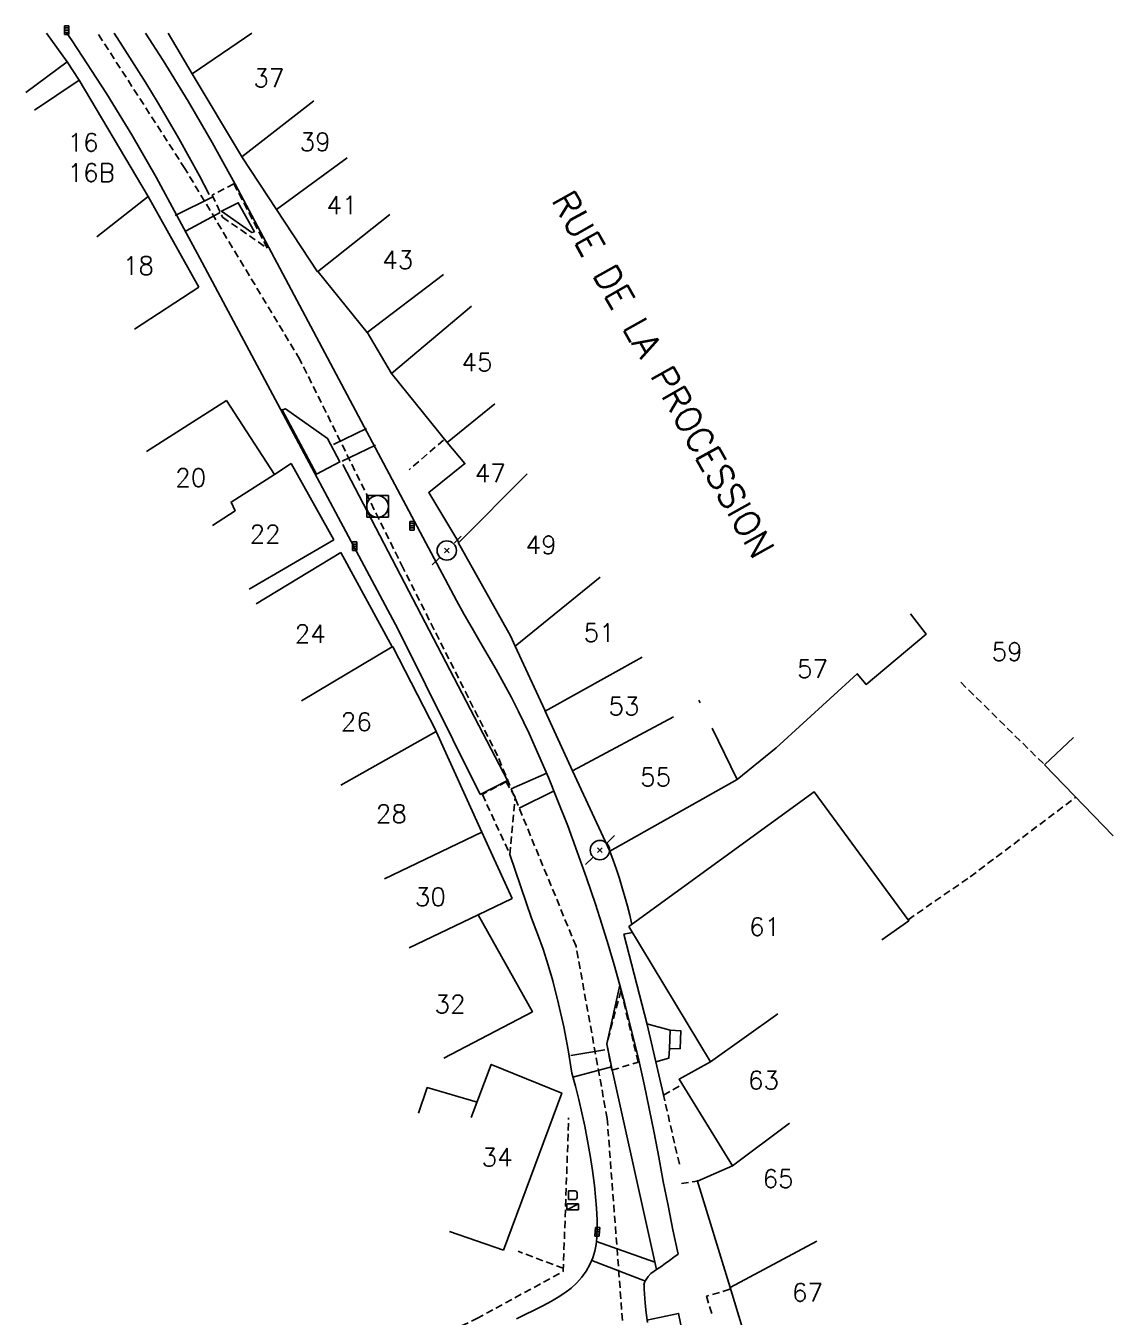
# Model space of a CAD drawing. Header units: millimetres. Extents: x 157999 to 159002, y 156999 to 158001.
# Drawn here: x 158850.3 to 158925.3, y 157911.4 to 158000.5 of the extents above; entities that cross this region are included whole.
import ezdxf
from ezdxf.enums import TextEntityAlignment as Align

# ---------------------------------------------------------------- set-up
doc = ezdxf.new("R2010")
doc.units = ezdxf.units.MM
doc.linetypes.add('DASHED', pattern=[0.75, 0.5, -0.25])
doc.layers.get('0').update_dxf_attribs({"linetype": 'CONTINUOUS'})
for name, color, linetype in [('W0001', 6, 'DASHED'), ('W0006', 2, 'CONTINUOUS'), ('W0008', 7, 'CONTINUOUS'), ('W0014', 7, 'CONTINUOUS'), ('W0015', 2, 'CONTINUOUS'), ('W0016', 2, 'CONTINUOUS'), ('W0017', 7, 'CONTINUOUS'), ('W0101', 7, 'CONTINUOUS'), ('W0104', 1, 'CONTINUOUS'), ('W0105', 7, 'CONTINUOUS'), ('W0112', 1, 'DASHED'), ('W0333', 7, 'CONTINUOUS'), ('W0401', 7, 'CONTINUOUS'), ('W0420', 7, 'CONTINUOUS'), ('W0438', 7, 'CONTINUOUS'), ('W0473', 7, 'CONTINUOUS'), ('W0989', 7, 'CONTINUOUS'), ('W0991', 7, 'CONTINUOUS'), ('W1102', 7, 'CONTINUOUS')]:
    doc.layers.add(name, color=color, linetype=linetype)
doc.styles.get("Standard").update_dxf_attribs({"font": 'romans.shx', "width": 0.85})

# ---------------------------------------------------------------- blocks, each defined once
blk = doc.blocks.new('T438')
for p, q in [((0.15, 1.1), (-0.3, 1.1)), ((-0.3, 1.1), (-0.3, 0.5)), ((0.3, 0.65), (0.3, 0.95)), ((-0.4, 0.2), (0.4, 0.2)), ((-0.4, -0.2), (-0.4, 0.2)), ((-0.3, 0.5), (0.15, 0.5)), ((0.4, 0.2), (0.4, -0.2))]:
    blk.add_line(p, q)
at = {"flags": 128}
for points in [[(-0.4, -0.2), (0.4, 0.2)], [(0.4, -0.2), (-0.4, -0.2)]]:
    blk.add_lwpolyline(points, dxfattribs=at)
for centre, major_axis, start_param, end_param in [((0.15, 0.95), (0.106, -0.106), 0.785398, 2.356194), ((0.15, 0.65), (0.106, 0.106), 3.926991, 5.497787)]:
    blk.add_ellipse(centre, major_axis=major_axis, ratio=1, start_param=start_param, end_param=end_param)
blk = doc.blocks.new('T401')
for p, q in [((-0.3, 0.3), (0, 0.3)), ((-0.3, -0.25), (-0.3, 0.3)), ((-0.3, 0.15), (0, 0.15)), ((-0.3, 0), (0, 0)), ((0, 0.3), (0, -0.25)), ((-0.3, -0.15), (0, -0.15)), ((-0.3, -0.25), (-0.3, -0.3)), ((-0.3, -0.3), (0, -0.3)), ((0, -0.3), (0, -0.25))]:
    blk.add_line(p, q)
blk = doc.blocks.new('T420')
for p, q in [((0.75, 0.75), (-0.75, 0.75)), ((-0.75, 0.75), (-0.75, -0.75)), ((0.75, 0.75), (0.75, -0.75)), ((0.75, -0.75), (-0.75, -0.75))]:
    blk.add_line(p, q)
blk.add_ellipse((0, 0), major_axis=(-0.53, 0.53), ratio=1, start_param=3.926991, end_param=10.210176)
blk = doc.blocks.new('T473')
for p, q in [((0.500001, 0.500001), (1.000002, 1.000002)), ((-0.166667, 0.166667), (0.166667, -0.166667)), ((-0.166667, -0.166667), (0.166667, 0.166667)), ((-1.000002, -1.000002), (-0.500001, -0.500001))]:
    blk.add_line(p, q)
blk.add_ellipse((0, 0), major_axis=(0.471405, 0.471405), ratio=1, start_param=5.497787144, end_param=11.780972451)

msp = doc.modelspace()

# ---------------------------------------------------------------- linework, layer by layer
at = {"layer": 'W0001'}
msp.add_lwpolyline([(158891.466, 157911.15), (158890.41, 157925.094), (158888.259, 157936.987), (158882.848, 157950.121), (158876.326, 157963.082), (158869.192, 157977.488), (158861.255, 157990.664), (158855.239, 158000)], dxfattribs=at)
at = {"layer": 'W0006'}
for points in [[(158856.368, 158000), (158856.942, 157999.113), (158857.749, 157997.846), (158858.547, 157996.573), (158859.331, 157995.291), (158860.099, 157994), (158860.832, 157992.731), (158861.549, 157991.453), (158862.251, 157990.167), (158862.938, 157988.872)], [(158881.644, 157947.456), (158883.518, 157948.429), (158872.16, 157970.245)], [(158893.817, 157914.678), (158890.701, 157928.65), (158890.377, 157930.24), (158891.274, 157934.296)]]:
    msp.add_lwpolyline(points, dxfattribs=at)
at = {"layer": 'W0008'}
for points in [[(158875.985, 157958.846), (158862.45, 157984.178), (158860.867, 157987.133), (158859.262, 157990.078), (158857.601, 157992.993), (158855.85, 157995.855), (158853.476, 157999.477), (158853.113, 158000)], [(158858.523, 158000), (158859.743, 157998.116), (158861.478, 157995.314), (158863.145, 157992.471), (158864.734, 157989.583), (158880.006, 157960.844)], [(158895.31, 157915.731), (158894.948, 157917.401), (158894.61, 157919.075), (158894.286, 157920.752), (158893.969, 157922.431), (158893.651, 157924.109), (158893.32, 157925.786), (158892.971, 157927.458), (158892.594, 157929.125), (158892.282, 157930.423), (158891.959, 157931.718), (158891.623, 157933.009), (158891.275, 157934.298)], [(158892.936, 157913.616), (158892.988, 157913.77), (158893.056, 157913.918), (158893.14, 157914.057), (158893.238, 157914.187), (158893.434, 157914.383), (158893.657, 157914.551), (158893.886, 157914.704), (158894.109, 157914.86), (158894.407, 157915.081), (158894.706, 157915.3), (158895.007, 157915.517), (158895.31, 157915.731)], [(158893.2, 157911.009), (158893.111, 157911.683), (158893.033, 157912.355), (158893.001, 157912.67), (158892.978, 157912.986), (158892.966, 157913.302), (158892.964, 157913.619)]]:
    msp.add_lwpolyline(points, dxfattribs=at)
at = {"layer": 'W0014'}
for points in [[(158891.275, 157934.298), (158890.885, 157935.705), (158890.476, 157937.106), (158890.046, 157938.501), (158889.597, 157939.89), (158888.984, 157941.701), (158888.348, 157943.504), (158887.683, 157945.296), (158886.987, 157947.077), (158886.354, 157948.619), (158885.698, 157950.152), (158885.013, 157951.672), (158884.298, 157953.178), (158883.802, 157954.159), (158883.281, 157955.127), (158882.741, 157956.084), (158882.188, 157957.034), (158881.632, 157957.98), (158881.078, 157958.928), (158880.534, 157959.882), (158880.005, 157960.845)], [(158875.985, 157958.847), (158881.644, 157947.456)], [(158883.698, 157943.316), (158885.182, 157938.914)], [(158890.586, 157943.536), (158890.82, 157942.913), (158891.043, 157942.286), (158891.254, 157941.655), (158891.452, 157941.02), (158891.635, 157940.391), (158891.807, 157939.759), (158891.966, 157939.123), (158892.113, 157938.485)], [(158885.182, 157938.914), (158885.598, 157937.849), (158885.981, 157936.772), (158886.331, 157935.683), (158886.649, 157934.585), (158887.053, 157933.01), (158887.41, 157931.424), (158887.718, 157929.828), (158887.978, 157928.223)], [(158894.275, 157926.81), (158893.16, 157931.573), (158891.568, 157937.827), (158892.149, 157937.941)], [(158884.15, 157911.271), (158884.758, 157911.565), (158885.369, 157911.854), (158885.975, 157912.155), (158886.565, 157912.488), (158887.023, 157912.767), (158887.478, 157913.057), (158887.915, 157913.378), (158888.313, 157913.747), (158888.651, 157914.136), (158888.952, 157914.555), (158889.21, 157915.003), (158889.42, 157915.475), (158889.496, 157915.698), (158889.556, 157915.925), (158889.603, 157916.155), (158889.639, 157916.387), (158889.664, 157916.618), (158889.684, 157916.85), (158889.699, 157917.082), (158889.711, 157917.314), (158889.721, 157918.107), (158889.681, 157918.898), (158889.61, 157919.686), (158889.526, 157920.471), (158889.398, 157921.502), (158889.241, 157922.529), (158889.061, 157923.552), (158888.864, 157924.572), (158888.669, 157925.491), (158888.457, 157926.406), (158888.226, 157927.317), (158887.978, 157928.223)]]:
    msp.add_lwpolyline(points, dxfattribs=at)
at = {"layer": 'W0015'}
for points in [[(158866.066, 157986.299), (158865.877, 157986.249), (158863.781, 157987.722), (158864.938, 157988.306)], [(158870.343, 157969.562), (158871.94, 157970.417), (158871.105, 157972.034), (158868.204, 157974.072), (158867.961, 157974.019)]]:
    msp.add_lwpolyline(points, close=True, dxfattribs=at)
at = {"layer": 'W0016'}
for points in [[(158863.193, 157988.713), (158860.586, 157987.43)], [(158863.7, 157987.633), (158861.343, 157986.365)], [(158873.799, 157972.73), (158871.508, 157971.611)], [(158872.107, 157970.47), (158874.412, 157971.581)], [(158883.78, 157947.859), (158886.245, 157948.933)], [(158884.331, 157946.519), (158886.74, 157947.701)], [(158887.911, 157929.435), (158890.246, 157929.823)], [(158890.701, 157928.65), (158888.048, 157927.934)], [(158893.704, 157915.186), (158889.674, 157916.603)], [(158889.355, 157915.291), (158893.066, 157913.861)]]:
    msp.add_lwpolyline(points, dxfattribs=at)
at = {"layer": 'W0017'}
for points in [[(158893.149, 157931.615), (158894.762, 157931.182)], [(158894.708, 157929.93), (158894.659, 157929.247), (158893.763, 157928.997)]]:
    msp.add_lwpolyline(points, dxfattribs=at)
at = {"layer": 'W0101'}
for points in [[(158861.764, 157997.194), (158860.089, 158000)], [(158865.187, 157991.464), (158865.154, 157991.514), (158861.764, 157997.194)], [(158850.867, 157994.695), (158853.964, 157996.761)], [(158858.716, 157988.731), (158853.964, 157996.761)], [(158867.572, 157987.841), (158865.187, 157991.464)], [(158862.227, 157982.48), (158858.716, 157988.731)], [(158870.403, 157983.539), (158867.572, 157987.841)], [(158873.833, 157979.343), (158870.45, 157983.54), (158870.403, 157983.539)], [(158879.109, 157983.344), (158873.833, 157979.343)], [(158862.227, 157982.48), (158857.767, 157979.589)], [(158875.528, 157976.515), (158881.051, 157981.173)], [(158879.354, 157971.758), (158875.528, 157976.515)], [(158864.129, 157974.656), (158858.609, 157971.132)], [(158864.129, 157974.656), (158867.434, 157969.538)], [(158878.085, 157968.293), (158880.583, 157970.303), (158879.354, 157971.758)], [(158867.434, 157969.538), (158868.586, 157970.31)], [(158868.586, 157970.31), (158871.541, 157965.031)], [(158880.169, 157964.848), (158878.085, 157968.293), (158878.132, 157968.294)], [(158865.7, 157961.642), (158871.541, 157965.031)], [(158866.182, 157960.609), (158872.01, 157964.16)], [(158872.01, 157964.16), (158875.573, 157957.639)], [(158884.061, 157957.689), (158883.734, 157958.398), (158880.122, 157964.847), (158880.169, 157964.848)], [(158911.359, 157959.917), (158912.428, 157958.513), (158908.28, 157955.057), (158907.677, 157955.792), (158902.083, 157950.679), (158899.382, 157948.481)], [(158875.573, 157957.639), (158875.62, 157957.64), (158878.571, 157951.886), (158878.611, 157951.799)], [(158886.126, 157953.207), (158886.095, 157953.274), (158884.061, 157957.689)], [(158888.02, 157949.1), (158886.126, 157953.207)], [(158878.611, 157951.799), (158881.764, 157944.851)], [(158890.586, 157943.536), (158888.02, 157949.1)], [(158899.382, 157948.481), (158890.586, 157943.536)], [(158891.91, 157938.337), (158904.698, 157947.652), (158911.24, 157938.745), (158909.375, 157937.426)], [(158881.764, 157944.851), (158883.843, 157940.269)], [(158883.843, 157940.269), (158881.509, 157939.153)], [(158879.134, 157929.248), (158885.253, 157932.459), (158881.509, 157939.153)], [(158897.55, 157929.001), (158891.91, 157938.337)], [(158883.25, 157916.011), (158887.27, 157926.841), (158882.409, 157928.824), (158881.03, 157925.153)], [(158899.07, 157921.831), (158895.377, 157927.801), (158897.55, 157929.001)], [(158899.069, 157921.833), (158896.638, 157920.762)], [(158898.892, 157913.415), (158896.614, 157920.841)], [(158879.525, 157917.289), (158883.25, 157916.011)], [(158900.477, 157908.251), (158898.892, 157913.415)]]:
    msp.add_lwpolyline(points, dxfattribs=at)
at = {"layer": 'W0104'}
for points in [[(158853.117, 157998.034), (158851.708, 158000)], [(158850.271, 157995.907), (158853.117, 157998.034)], [(158853.964, 157996.761), (158853.957, 157996.772), (158853.117, 157998.034)], [(158873.831, 157979.367), (158875.528, 157976.515)], [(158922.61, 157951.402), (158920.598, 157949.516)], [(158920.598, 157949.516), (158925.345, 157944.598)], [(158877.382, 157925.454), (158877.986, 157927.225), (158881.427, 157926.211)]]:
    msp.add_lwpolyline(points, dxfattribs=at)
at = {"layer": 'W0105'}
msp.add_lwpolyline([(158894.762, 157931.182), (158894.708, 157929.933), (158895.441, 157929.901), (158895.495, 157931.15)], close=True, dxfattribs=at)
at = {"layer": 'W0112'}
for points in [[(158866.926, 157985.177), (158864.638, 157989.621), (158863.133, 157988.835), (158863.854, 157987.306)], [(158883.698, 157943.313), (158884.056, 157947.277), (158883.434, 157948.339), (158881.792, 157947.459)], [(158891.36, 157933.908), (158890.377, 157930.24), (158890.741, 157928.43), (158892.553, 157928.983)]]:
    msp.add_lwpolyline(points, close=True, dxfattribs=at)
for points in [[(158879.111, 157971.916), (158876.735, 157969.877)], [(158914.826, 157955.201), (158920.598, 157949.516)], [(158911.189, 157938.815), (158915.48, 157941.783), (158922.767, 157947.269)], [(158894.273, 157926.806), (158895.444, 157921.715)], [(158894.298, 157926.697), (158895.588, 157927.46)], [(158871.585, 157906.522), (158881.408, 157911.285), (158887.374, 157914.53), (158887.75, 157925.128)], [(158895.532, 157920.616), (158896.638, 157920.762)], [(158887.378, 157914.749), (158884.259, 157915.923)], [(158898.875, 157913.302), (158897.267, 157912.827), (158897.635, 157911.592)]]:
    msp.add_lwpolyline(points, dxfattribs=at)
at = {"layer": 'W0333'}
msp.add_lwpolyline([(158893.731, 157909.205), (158895.741, 157909.632), (158895.334, 157911.642), (158893.152, 157911.162)], dxfattribs=at)
at = {"layer": 'W1102'}
for points in [[(158861.764, 157997.194), (158865.868, 158000)], [(158870.161, 157995.335), (158865.187, 157991.464)], [(158867.572, 157987.841), (158872.453, 157991.404)], [(158855.166, 157985.956), (158858.714, 157988.734)], [(158870.403, 157983.539), (158875.404, 157987.486)], [(158879.354, 157971.758), (158882.657, 157974.414)], [(158863.171, 157966.027), (158864.718, 157967.043), (158864.44, 157967.645), (158867.434, 157969.538)], [(158884.888, 157969.595), (158880.169, 157964.848)], [(158889.919, 157962.453), (158884.061, 157957.689)], [(158875.573, 157957.639), (158869.305, 157953.92)], [(158892.827, 157956.935), (158886.126, 157953.207)], [(158896.745, 157953.957), (158896.823, 157953.795)], [(158888.02, 157949.1), (158894.995, 157952.82)], [(158872.019, 157948.107), (158878.611, 157951.799)], [(158897.668, 157952.041), (158899.382, 157948.481)], [(158875.042, 157941.631), (158881.764, 157944.851)], [(158881.509, 157939.153), (158876.731, 157936.869)], [(158902.193, 157932.328), (158897.55, 157929.001)], [(158899.07, 157921.831), (158903, 157924.76)], [(158904.884, 157916.623), (158898.892, 157913.415)]]:
    msp.add_lwpolyline(points, dxfattribs=at)

# ---------------------------------------------------------------- block references
at = {"layer": 'W0401'}
for p in [(158853.25, 158000.217), (158877.092, 157966.004), (158873.116, 157964.592)]:
    msp.add_blockref('T401', p, dxfattribs=at)
at = {"layer": 'W0401', "rotation": 357.073216983099}
msp.add_blockref('T401', (158889.878, 157917.261), dxfattribs=at)
at = {"layer": 'W0420'}
msp.add_blockref('T420', (158874.558, 157967.34), dxfattribs=at)
at = {"layer": 'W0438'}
msp.add_blockref('T438', (158888.031, 157918.991), dxfattribs=at)
at = {"layer": 'W0473'}
for p in [(158879.334, 157964.299), (158889.908, 157943.619)]:
    msp.add_blockref('T473', p, dxfattribs=at)

# ---------------------------------------------------------------- texts
at = {"layer": 'W0989'}
msp.add_text('RUE DE LA PROCESSION', height=1.75, rotation=299.36878, dxfattribs=at).set_placement((158894.279, 157976.461), align=Align.MIDDLE)
at = {"layer": 'W0991'}
for s, p in [('37', (158867.06, 157996.912)), ('39', (158870.247, 157992.508)), ('41', (158872.1, 157988.135)), ('43', (158875.953, 157984.365)), ('18', (158858.044, 157983.962)), ('45', (158881.425, 157977.307)), ('20', (158861.656, 157969.326)), ('47', (158882.336, 157969.631)), ('22', (158866.792, 157965.434)), ('49', (158885.848, 157964.685)), ('24', (158869.909, 157958.551)), ('51', (158889.857, 157958.629)), ('59', (158918.026, 157957.313)), ('57', (158904.588, 157956.137)), ('53', (158891.576, 157953.562)), ('26', (158873.086, 157952.473)), ('55', (158893.757, 157948.666)), ('28', (158875.508, 157946.127)), ('30', (158878.202, 157940.394)), ('61', (158901.282, 157938.326)), ('32', (158879.56, 157932.99)), ('63', (158901.206, 157927.739)), ('34', (158882.815, 157922.418)), ('65', (158902.213, 157920.935)), ('67', (158904.243, 157913.083))]:
    msp.add_text(s, height=1.25, dxfattribs=at).set_placement(p, align=Align.MIDDLE_CENTER)
for s, p in [('16', (158853.156, 157991.841)), ('16B', (158853.156, 157989.758))]:
    msp.add_text(s, height=1.25, dxfattribs=at).set_placement(p)

doc.saveas('drawing.dxf')
